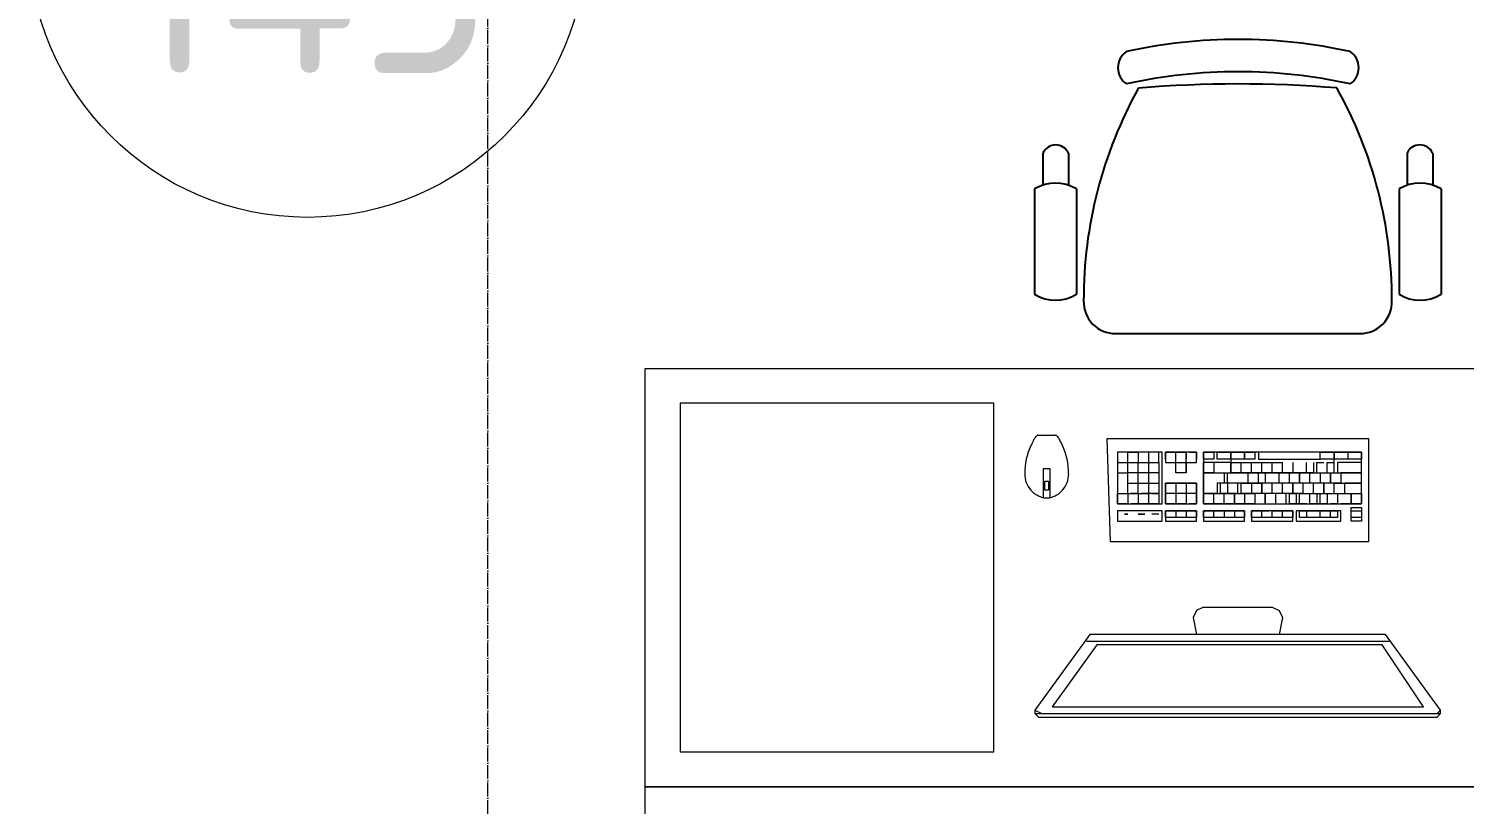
# Model space of a CAD drawing. Header units: millimetres. Extents: x -42533 to 645315, y 3457 to 82611.
# Drawn here: x 71940 to 73999, y 35166 to 36278 of the extents above; entities that cross this region are included whole.
import ezdxf

# ---------------------------------------------------------------- set-up
doc = ezdxf.new("R2010")
doc.units = ezdxf.units.MM
doc.linetypes.add('ADSK_Линия сетки', pattern=[25, 20, -2.5, 0, -2.5])
for name, color, linetype, lineweight in [('Аннотация', 7, 'Continuous', 18), ('Оси', 253, 'Continuous', 9), ('ТХ', 5, 'Continuous', 0), ('ШТРИХОВКА', 252, 'Continuous', 15)]:
    doc.layers.add(name, color=color, linetype=linetype, lineweight=lineweight)
doc.layers.add('Линии', color=7, linetype='Continuous', lineweight=9, true_color=0x00a600)
doc.layers.add('ЭОМ_Лотки рабочие', color=5, linetype='Continuous')
doc.styles.add('GOST Common', font='GOST_Common.ttf', dxfattribs={"width": 0.9, "height": 350})

# ---------------------------------------------------------------- blocks, each defined once
blk = doc.blocks.new('ТХ 1 этаж.')
at = {"color": 252, "linetype": 'Continuous', "true_color": 0x939598}
for p, q in [((54059.5, 2258.9), (54059.5, 2213.3)), ((54096.3, 2258.8), (54096.2, 2213.1)), ((54581.9, 2258.8), (54581.9, 2213.1)), ((54618.7, 2258.9), (54618.7, 2213.3)), ((54047.5, 2207.5), (54047.5, 2056.3)), ((54107.7, 2207.5), (54107.7, 2056.3)), ((54570.5, 2207.5), (54570.5, 2056.3)), ((54630.7, 2207.5), (54630.7, 2056.3)), ((54164, 2000), (54514.2, 2000))]:
    blk.add_line(p, q, dxfattribs=at)
for centre, radius, start, end in [((54339.8, 1674.3), 747.5, 77.602, 102.3978), ((54195.2, 2381.2), 28.1, 124.2915, 235.7083), ((54484.5, 2381.2), 28.1, 304.2901, 55.7096), ((54339.8, 1627.9), 747.5, 77.602, 102.3978), ((54742.5, 2048.5), 624.5, 150.9068, 180.1215), ((54339.8, 596), 1761.9, 85.3938, 94.6546), ((53935.7, 2048.5), 624.5, 359.878, 29.1059), ((54077.9, 2250.3), 20.2, 24.8955, 155.3354), ((54600.3, 2250.4), 20.2, 24.8955, 155.3354), ((54077.6, 2157.4), 58.4, 58.951, 121.0488), ((54600.6, 2157.4), 58.4, 58.951, 121.0488), ((54077.6, 2106.3), 58.4, 238.951, 301.0488), ((54163.4, 2045.4), 45.4, 177.8135, 270.7479), ((54514.8, 2045.4), 45.4, 269.2519, 2.1866), ((54600.6, 2106.3), 58.4, 238.951, 301.0488)]:
    blk.add_arc(centre, radius, start, end, dxfattribs=at)
at = {"layer": 'ТХ', "color": 252, "linetype": 'Continuous', "ltscale": 100, "true_color": 0x939598}
for p, q in [((54052.3, 1854.4), (54062.9, 1854.4)), ((54062.9, 1854.4), (54077.7, 1854.4)), ((54289.8, 1607.8), (54279.9, 1602.9)), ((54289.8, 1607.8), (54279.9, 1602.9)), ((54289.8, 1607.8), (54339.1, 1607.8)), ((54289.8, 1607.8), (54339.1, 1607.8)), ((54339.1, 1607.8), (54388.4, 1607.8)), ((54339.1, 1607.8), (54388.4, 1607.8)), ((54388.4, 1607.8), (54398.3, 1602.9)), ((54388.4, 1607.8), (54398.3, 1602.9)), ((54279.9, 1602.9), (54275, 1593)), ((54279.9, 1602.9), (54275, 1593)), ((54275, 1593), (54279.9, 1568.4)), ((54398.3, 1602.9), (54403.2, 1593)), ((54398.3, 1602.9), (54403.2, 1593)), ((54403.2, 1593), (54398.3, 1568.4))]:
    blk.add_line(p, q, dxfattribs=at)
at = {"layer": 'ТХ', "color": 252, "true_color": 0x939598}
for points in [[(54689.1, 1350), (53489.1, 1350), (53489.1, 1950), (54689.1, 1950)], [(53989.1, 1900), (53539.1, 1900), (53539.1, 1400), (53989.1, 1400)], [(54062.3, 1775.5), (54062.3, 1788.4), (54067.7, 1788.4), (54067.7, 1775.5)], [(53489.1, 1350), (54689.1, 1350), (54689.1, 750), (53489.1, 750)]]:
    blk.add_lwpolyline(points, close=True, dxfattribs=at)
at = {"layer": 'ТХ', "color": 252, "linetype": 'Continuous', "ltscale": 100, "true_color": 0x939598}
for points in [[(54151.7, 1849.5), (54526.5, 1849.5)], [(54526.5, 1701.5), (54156.6, 1701.5), (54151.7, 1849.5)], [(54526.5, 1849.5), (54526.5, 1701.5)], [(54166.5, 1829.7), (54166.5, 1755.8)], [(54230.6, 1829.7), (54166.5, 1829.7)], [(54166.5, 1829.7), (54166.5, 1770.6)], [(54181.3, 1829.7), (54166.5, 1829.7)], [(54166.5, 1815), (54196.1, 1815)], [(54181.3, 1770.6), (54181.3, 1829.7)], [(54181.3, 1829.7), (54196.1, 1829.7)], [(54181.3, 1815), (54181.3, 1829.7)], [(54181.3, 1770.6), (54181.3, 1815)], [(54196.1, 1829.7), (54196.1, 1815)], [(54196.1, 1829.7), (54196.1, 1815)], [(54196.1, 1770.6), (54196.1, 1815)], [(54196.1, 1815), (54225.7, 1815)], [(54225.7, 1829.7), (54201, 1829.7)], [(54201, 1815), (54225.7, 1815)], [(54210.9, 1829.7), (54210.9, 1755.8)], [(54225.7, 1815), (54225.7, 1829.7)], [(54225.7, 1815), (54225.7, 1770.6)], [(54230.6, 1755.8), (54230.6, 1829.7)], [(54235.5, 1829.7), (54265.1, 1829.7)], [(54235.5, 1819.9), (54235.5, 1829.7)], [(54235.5, 1829.7), (54235.5, 1815)], [(54279.9, 1829.7), (54235.5, 1829.7)], [(54235.5, 1815), (54250.3, 1815)], [(54235.5, 1815), (54279.9, 1815)], [(54250.3, 1815), (54250.3, 1829.7)], [(54250.3, 1800.2), (54250.3, 1815)], [(54265.1, 1800.2), (54250.3, 1800.2), (54250.3, 1815)], [(54265.1, 1829.7), (54265.1, 1819.9)], [(54265.1, 1800.2), (54265.1, 1829.7)], [(54265.1, 1815), (54265.1, 1800.2)], [(54270.1, 1829.7), (54279.9, 1829.7)], [(54279.9, 1829.7), (54279.9, 1819.9)], [(54279.9, 1815), (54279.9, 1829.7)], [(54289.8, 1829.7), (54289.8, 1755.8)], [(54516.6, 1829.7), (54289.8, 1829.7)], [(54289.8, 1829.7), (54304.6, 1829.7)], [(54289.8, 1819.9), (54289.8, 1829.7)], [(54304.6, 1819.9), (54289.8, 1819.9)], [(54289.8, 1800.2), (54289.8, 1815)], [(54329.2, 1815), (54289.8, 1815)], [(54304.6, 1829.7), (54304.6, 1819.9)], [(54304.6, 1800.2), (54329.2, 1800.2), (54329.2, 1815)], [(54304.6, 1815), (54304.6, 1800.2)], [(54304.6, 1815), (54304.6, 1800.2)], [(54309.5, 1829.7), (54329.2, 1829.7)], [(54309.5, 1819.9), (54309.5, 1829.7)], [(54329.2, 1819.9), (54309.5, 1819.9)], [(54329.2, 1829.7), (54363.8, 1829.7)], [(54329.2, 1829.7), (54329.2, 1800.2)], [(54329.2, 1819.9), (54329.2, 1829.7)], [(54363.8, 1819.9), (54329.2, 1819.9)], [(54329.2, 1815), (54358.8, 1815)], [(54344, 1800.2), (54344, 1815)], [(54349, 1819.9), (54349, 1829.7)], [(54349, 1829.7), (54349, 1819.9)], [(54358.8, 1800.2), (54358.8, 1815)], [(54358.8, 1815), (54403.2, 1815)], [(54363.8, 1829.7), (54363.8, 1819.9)], [(54368.7, 1829.7), (54368.7, 1819.9)], [(54457.5, 1829.7), (54368.7, 1829.7)], [(54368.7, 1819.9), (54457.5, 1819.9)], [(54373.6, 1800.2), (54373.6, 1815)], [(54388.4, 1800.2), (54388.4, 1815)], [(54403.2, 1800.2), (54403.2, 1815)], [(54418, 1815), (54418, 1800.2)], [(54437.7, 1800.2), (54437.7, 1815)], [(54447.6, 1815), (54447.6, 1800.2)], [(54452.5, 1815), (54462.4, 1815)], [(54452.5, 1800.2), (54452.5, 1815)], [(54457.5, 1829.7), (54477.2, 1829.7)], [(54457.5, 1819.9), (54457.5, 1829.7)], [(54457.5, 1819.9), (54457.5, 1829.7)], [(54516.6, 1819.9), (54457.5, 1819.9)], [(54467.3, 1815), (54477.2, 1815)], [(54467.3, 1800.2), (54467.3, 1815)], [(54477.2, 1829.7), (54516.6, 1829.7)], [(54477.2, 1800.2), (54477.2, 1829.7)], [(54477.2, 1829.7), (54477.2, 1819.9)], [(54482.1, 1815), (54482.1, 1800.2)], [(54516.6, 1815), (54482.1, 1815)], [(54496.9, 1829.7), (54496.9, 1819.9)], [(54516.6, 1755.8), (54516.6, 1829.7)], [(54516.6, 1829.7), (54516.6, 1819.9)], [(54516.6, 1800.2), (54516.6, 1815)], [(54166.5, 1800.2), (54181.3, 1800.2)], [(54210.9, 1800.2), (54181.3, 1800.2)], [(54225.7, 1800.2), (54210.9, 1800.2)], [(54265.1, 1800.2), (54250.3, 1800.2)], [(54289.8, 1800.2), (54319.4, 1800.2)], [(54304.6, 1800.2), (54289.8, 1800.2)], [(54289.8, 1770.6), (54289.8, 1800.2)], [(54319.4, 1800.2), (54319.4, 1785.4), (54309.5, 1785.4), (54309.5, 1770.6)], [(54324.3, 1785.4), (54324.3, 1800.2)], [(54324.3, 1800.2), (54334.2, 1800.2)], [(54447.6, 1800.2), (54329.2, 1800.2)], [(54334.2, 1800.2), (54442.7, 1800.2)], [(54353.9, 1785.4), (54353.9, 1800.2)], [(54373.6, 1800.2), (54358.8, 1800.2)], [(54368.7, 1785.4), (54368.7, 1800.2)], [(54378.5, 1800.2), (54378.5, 1785.4)], [(54398.3, 1785.4), (54398.3, 1800.2)], [(54413.1, 1785.4), (54413.1, 1800.2)], [(54442.7, 1800.2), (54457.5, 1800.2)], [(54442.7, 1785.4), (54442.7, 1800.2)], [(54452.5, 1800.2), (54487, 1800.2)], [(54457.5, 1800.2), (54457.5, 1785.4)], [(54472.2, 1800.2), (54472.2, 1785.4)], [(54472.2, 1785.4), (54472.2, 1800.2)], [(54482.1, 1800.2), (54516.6, 1800.2)], [(54516.6, 1800.2), (54487, 1800.2)], [(54487, 1800.2), (54487, 1785.4)], [(54487, 1800.2), (54487, 1785.4)], [(54492, 1770.6), (54516.6, 1770.6), (54516.6, 1785.4), (54516.6, 1800.2)], [(54181.3, 1785.4), (54196.1, 1785.4)], [(54196.1, 1785.4), (54225.7, 1785.4)], [(54235.5, 1770.6), (54235.5, 1785.4)], [(54235.5, 1785.4), (54235.5, 1755.8)], [(54235.5, 1785.4), (54279.9, 1785.4)], [(54279.9, 1785.4), (54235.5, 1785.4)], [(54250.3, 1785.4), (54250.3, 1770.6)], [(54265.1, 1785.4), (54265.1, 1755.8)], [(54279.9, 1755.8), (54279.9, 1785.4)], [(54279.9, 1785.4), (54279.9, 1770.6)], [(54349, 1785.4), (54314.4, 1785.4)], [(54314.4, 1770.6), (54314.4, 1785.4)], [(54324.3, 1785.4), (54324.3, 1770.6)], [(54339.1, 1770.6), (54339.1, 1785.4)], [(54344, 1770.6), (54344, 1785.4)], [(54344, 1785.4), (54373.6, 1785.4)], [(54368.7, 1785.4), (54349, 1785.4)], [(54358.8, 1785.4), (54358.8, 1770.6)], [(54472.2, 1785.4), (54368.7, 1785.4)], [(54373.6, 1770.6), (54373.6, 1785.4)], [(54373.6, 1785.4), (54373.6, 1770.6)], [(54388.4, 1770.6), (54388.4, 1785.4)], [(54403.2, 1770.6), (54403.2, 1785.4)], [(54418, 1785.4), (54418, 1770.6)], [(54418, 1770.6), (54418, 1785.4)], [(54432.8, 1770.6), (54432.8, 1785.4)], [(54447.6, 1770.6), (54447.6, 1785.4)], [(54487, 1785.4), (54462.4, 1785.4)], [(54462.4, 1770.6), (54462.4, 1785.4)], [(54462.4, 1785.4), (54462.4, 1770.6)], [(54477.2, 1785.4), (54492, 1785.4)], [(54477.2, 1770.6), (54477.2, 1785.4)], [(54487, 1785.4), (54516.6, 1785.4)], [(54492, 1785.4), (54492, 1770.6)], [(54492, 1785.4), (54492, 1770.6)], [(54516.6, 1785.4), (54492, 1785.4)], [(54166.5, 1770.6), (54210.9, 1770.6)], [(54166.5, 1755.8), (54166.5, 1770.6)], [(54166.5, 1770.6), (54181.3, 1770.6)], [(54181.3, 1755.8), (54166.5, 1755.8)], [(54166.5, 1755.8), (54230.6, 1755.8)], [(54181.3, 1770.6), (54181.3, 1755.8)], [(54196.1, 1770.6), (54186.2, 1770.6)], [(54225.7, 1755.8), (54186.2, 1755.8)], [(54196.1, 1770.6), (54196.1, 1755.8)], [(54225.7, 1770.6), (54201, 1770.6)], [(54215.8, 1770.6), (54225.7, 1770.6)], [(54225.7, 1770.6), (54225.7, 1755.8)], [(54235.5, 1755.8), (54235.5, 1770.6)], [(54279.9, 1770.6), (54235.5, 1770.6)], [(54250.3, 1755.8), (54235.5, 1755.8)], [(54235.5, 1755.8), (54279.9, 1755.8)], [(54250.3, 1770.6), (54250.3, 1755.8)], [(54265.1, 1755.8), (54250.3, 1755.8)], [(54279.9, 1755.8), (54270.1, 1755.8)], [(54279.9, 1770.6), (54279.9, 1755.8)], [(54289.8, 1770.6), (54304.6, 1770.6)], [(54289.8, 1755.8), (54289.8, 1770.6)], [(54309.5, 1770.6), (54289.8, 1770.6)], [(54289.8, 1755.8), (54516.6, 1755.8)], [(54319.4, 1755.8), (54289.8, 1755.8)], [(54304.6, 1755.8), (54304.6, 1770.6)], [(54304.6, 1770.6), (54319.4, 1770.6)], [(54339.1, 1770.6), (54314.4, 1770.6)], [(54319.4, 1770.6), (54363.8, 1770.6)], [(54319.4, 1755.8), (54319.4, 1770.6)], [(54334.2, 1755.8), (54319.4, 1755.8)], [(54349, 1755.8), (54334.2, 1755.8)], [(54373.6, 1770.6), (54344, 1770.6)], [(54349, 1770.6), (54349, 1755.8)], [(54363.8, 1755.8), (54349, 1755.8)], [(54432.8, 1770.6), (54363.8, 1770.6)], [(54363.8, 1770.6), (54363.8, 1755.8)], [(54388.4, 1770.6), (54373.6, 1770.6)], [(54393.3, 1770.6), (54393.3, 1755.8)], [(54408.1, 1770.6), (54408.1, 1755.8)], [(54413.1, 1770.6), (54422.9, 1770.6)], [(54413.1, 1755.8), (54413.1, 1770.6)], [(54437.7, 1755.8), (54413.1, 1755.8)], [(54422.9, 1770.6), (54422.9, 1755.8)], [(54427.9, 1770.6), (54437.7, 1770.6)], [(54427.9, 1755.8), (54427.9, 1770.6)], [(54432.8, 1770.6), (54516.6, 1770.6)], [(54442.7, 1755.8), (54442.7, 1770.6)], [(54467.3, 1755.8), (54442.7, 1755.8)], [(54452.5, 1770.6), (54452.5, 1755.8)], [(54457.5, 1755.8), (54457.5, 1770.6)], [(54467.3, 1770.6), (54467.3, 1755.8)], [(54482.1, 1755.8), (54472.2, 1755.8)], [(54482.1, 1770.6), (54482.1, 1755.8)], [(54516.6, 1755.8), (54487, 1755.8)], [(54501.8, 1770.6), (54501.8, 1755.8)], [(54501.8, 1755.8), (54501.8, 1770.6)], [(54501.8, 1750.8), (54516.6, 1750.8)], [(54501.8, 1731.1), (54501.8, 1750.8)], [(54516.6, 1770.6), (54516.6, 1755.8)], [(54516.6, 1750.8), (54516.6, 1731.1)], [(54166.5, 1745.9), (54166.5, 1731.1)], [(54230.6, 1745.9), (54166.5, 1745.9)], [(54166.5, 1731.1), (54230.6, 1731.1)], [(54176.4, 1741), (54181.3, 1741)], [(54181.3, 1741), (54176.4, 1741)], [(54196.1, 1741), (54205.9, 1741)], [(54205.9, 1741), (54196.1, 1741)], [(54225.7, 1741), (54215.8, 1741)], [(54225.7, 1741), (54215.8, 1741)], [(54230.6, 1731.1), (54230.6, 1745.9)], [(54235.5, 1745.9), (54279.9, 1745.9)], [(54279.9, 1745.9), (54235.5, 1745.9)], [(54235.5, 1736), (54235.5, 1745.9)], [(54235.5, 1745.9), (54235.5, 1731.1)], [(54279.9, 1736), (54235.5, 1736)], [(54235.5, 1731.1), (54279.9, 1731.1)], [(54250.3, 1745.9), (54250.3, 1736)], [(54265.1, 1745.9), (54265.1, 1736)], [(54279.9, 1745.9), (54279.9, 1736)], [(54279.9, 1731.1), (54279.9, 1745.9)], [(54319.4, 1745.9), (54319.4, 1736), (54289.8, 1736)], [(54289.8, 1745.9), (54319.4, 1745.9)], [(54289.8, 1736), (54289.8, 1745.9), (54289.8, 1731.1)], [(54349, 1745.9), (54289.8, 1745.9)], [(54289.8, 1731.1), (54349, 1731.1)], [(54304.6, 1736), (54304.6, 1745.9)], [(54319.4, 1745.9), (54334.2, 1745.9)], [(54349, 1736), (54319.4, 1736)], [(54334.2, 1745.9), (54349, 1745.9)], [(54334.2, 1745.9), (54334.2, 1736)], [(54349, 1745.9), (54349, 1736)], [(54349, 1731.1), (54349, 1745.9)], [(54358.8, 1745.9), (54383.5, 1745.9)], [(54358.8, 1736), (54358.8, 1745.9)], [(54358.8, 1745.9), (54358.8, 1731.1)], [(54418, 1745.9), (54358.8, 1745.9)], [(54388.4, 1736), (54358.8, 1736)], [(54358.8, 1731.1), (54418, 1731.1)], [(54373.6, 1736), (54373.6, 1745.9)], [(54388.4, 1736), (54388.4, 1745.9), (54418, 1745.9)], [(54418, 1736), (54388.4, 1736)], [(54403.2, 1736), (54403.2, 1745.9)], [(54418, 1745.9), (54418, 1736)], [(54418, 1731.1), (54418, 1745.9)], [(54487, 1745.9), (54422.9, 1745.9)], [(54422.9, 1745.9), (54422.9, 1731.1)], [(54422.9, 1731.1), (54487, 1731.1)], [(54427.9, 1736), (54427.9, 1745.9)], [(54427.9, 1745.9), (54482.1, 1745.9)], [(54482.1, 1736), (54427.9, 1736)], [(54437.7, 1745.9), (54437.7, 1736)], [(54457.5, 1736), (54457.5, 1745.9)], [(54472.2, 1736), (54472.2, 1745.9)], [(54482.1, 1745.9), (54482.1, 1736)], [(54487, 1731.1), (54487, 1745.9)], [(54501.8, 1745.9), (54516.6, 1745.9)], [(54501.8, 1736), (54501.8, 1745.9)], [(54516.6, 1736), (54501.8, 1736)], [(54516.6, 1731.1), (54501.8, 1731.1)], [(54516.6, 1745.9), (54516.6, 1736)], [(54556.1, 1558.5), (54339.1, 1558.5), (54122.1, 1558.5)], [(54048.1, 1459.9), (54058, 1455), (54339.1, 1455), (54625.1, 1455), (54630.1, 1459.9)], [(54048.1, 1455), (54058, 1455), (54339.1, 1455), (54620.2, 1455), (54630.1, 1455)]]:
    blk.add_lwpolyline(points, dxfattribs=at)
at = {"layer": 'ТХ', "color": 252, "true_color": 0x939598}
blk.add_lwpolyline([(54069.9, 1764.8), (54069.9, 1806.1), (54060.1, 1806.1), (54060.1, 1764.8)], dxfattribs=at)
at = {"layer": 'ТХ', "color": 252, "linetype": 'Continuous', "ltscale": 100, "true_color": 0x939598}
for points in [[(54427.9, 1800.2), (54427.9, 1785.4)], [(54334.2, 1770.6), (54334.2, 1755.8)], [(54378.5, 1770.6), (54378.5, 1755.8)], [(54541.3, 1568.4), (54339.1, 1568.4), (54141.8, 1568.4), (54132, 1568.4), (54127, 1568.4), (54048.1, 1459.9), (54048.1, 1455), (54053.1, 1450), (54339.1, 1450), (54625.1, 1450), (54630.1, 1455), (54630.1, 1459.9), (54551.2, 1568.4)], [(54339.1, 1464.8), (54605.4, 1464.8), (54546.2, 1553.6), (54339.1, 1553.6), (54136.9, 1553.6), (54072.8, 1464.8)]]:
    blk.add_lwpolyline(points, close=True, dxfattribs=at)
for centre, radius, start, end in [((54076.9, 1828.2), 36.4, 135, 144.2175), ((54052.3, 1852.8), 1.61, 90, 135), ((54077.7, 1852.8), 1.61, 45, 90), ((54053.1, 1828.2), 36.4, 35.7825, 45), ((54131.1, 1798.8), 97.6, 155.2785, 180), ((54302, 1720.1), 285.7, 153.4349, 155.2785), ((54056.7, 1842.8), 11.5, 144.2175, 153.4349), ((54073.4, 1842.8), 11.5, 26.5651, 35.7825), ((53828, 1720.1), 285.7, 24.7215, 26.5651), ((53998.9, 1798.8), 97.6, 0, 24.7215), ((54068.2, 1798.8), 34.8, 180, 222.0469), ((54061.8, 1798.8), 34.8, 317.9531, 0), ((54118.6, 1844.2), 102.6, 222.0469, 225), ((54053.5, 1779.1), 10.5, 225, 234.2175), ((54076.5, 1779.1), 10.5, 305.7825, 315), ((54011.4, 1844.2), 102.6, 315, 317.9531), ((54065.3, 1795.5), 30.7, 234.2175, 243.4349), ((54072.7, 1810.2), 47.1, 243.4349, 250.8758), ((54065, 1788.1), 23.8, 250.8758, 270), ((54065, 1788.1), 23.8, 270, 289.1242), ((54057.4, 1810.2), 47.1, 289.1242, 296.5651), ((54064.7, 1795.5), 30.7, 296.5651, 305.7825)]:
    blk.add_arc(centre, radius, start, end, dxfattribs=at)
blk = doc.blocks.new('1 этаж')
at = {"layer": 'Линии', "color": 8}
blk.add_circle((46148.179, 4121.053), 400, dxfattribs=at)
at = {"layer": 'Оси', "color": 8, "linetype": 'ADSK_Линия сетки'}
blk.add_line((46406.766, -4162.595), (46406.766, 44411.9), dxfattribs=at)
at = {"layer": 'ЭОМ_Лотки рабочие'}
blk.add_blockref('ТХ 1 этаж.', (-6856.492, 1554.379), dxfattribs=at)
at = {"layer": 'Аннотация', "color": 8, "lineweight": 9, "insert": (46148.179, 4084.105), "char_height": 312.5, "width": 520.21112, "attachment_point": 5, "line_spacing_factor": 1.022766, "style": 'GOST Common'}
blk.add_mtext('145', dxfattribs=at)

msp = doc.modelspace()

# ---------------------------------------------------------------- block references
at = {"layer": 'ШТРИХОВКА'}
msp.add_blockref('1 этаж', (26191.6, 32286.7), dxfattribs=at)

doc.saveas('drawing.dxf')
